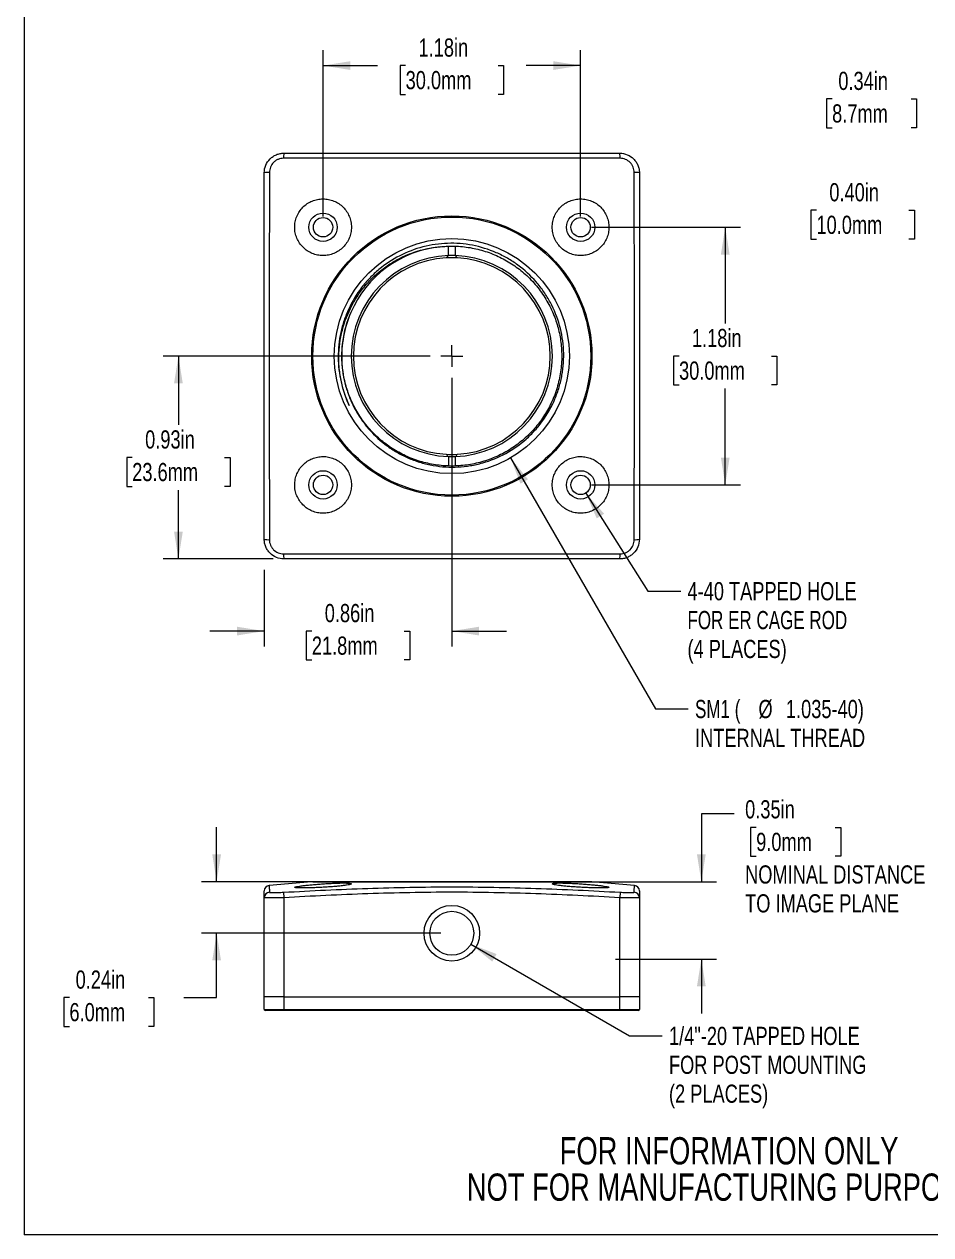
# Model space of a CAD drawing. Header units: inches. Extents: x 0.1 to 10.9, y 0 to 8.5.
# Drawn here: x 0.06 to 4.22, y 0.04 to 5.58 of the extents above; entities that cross this region are included whole.
import ezdxf

# ---------------------------------------------------------------- set-up
doc = ezdxf.new("R2010")
doc.units = ezdxf.units.IN
doc.header["$MEASUREMENT"] = 0
doc.styles.add('SLDTEXTSTYLE0', font='TXT', dxfattribs={"width": 0.75})
doc.styles.add('SLDTEXTSTYLE2', font='TXT', dxfattribs={"width": 0.7})
doc.dimstyles.new('SLDDIMSTYLE0', dxfattribs={"dimtxt": 0.083333, "dimasz": 0.125, "dimexe": 0, "dimexo": 0.0625, "dimgap": 0.020833, "dimtad": 0, "dimtih": 1, "dimtoh": 1, "dimrnd": 1e-09, "dimzin": 12, "dimdsep": 46, "dimtxsty": 'SLDTEXTSTYLE0', "dimsah": 1, "dimcen": 0.09, "dimadec": 0, "dimazin": 3, "dimtfac": 1, "dimtofl": 0, "dimtmove": 0, "dimatfit": 3, "dimfxl": 1, "dimfrac": 2, "dimtolj": 1, "dimtzin": 12, "dimarcsym": 0})
doc.dimstyles.new('SLDDIMSTYLE1', dxfattribs={"dimtxt": 0.083333, "dimasz": 0.125, "dimexe": 0, "dimexo": 0.0625, "dimgap": 0.020833, "dimtad": 0, "dimtih": 1, "dimtoh": 1, "dimrnd": 1e-09, "dimdsep": 46, "dimtxsty": 'SLDTEXTSTYLE0', "dimsah": 1, "dimcen": 0.09, "dimadec": 0, "dimazin": 2, "dimtfac": 1, "dimtmove": 0, "dimatfit": 0, "dimfxl": 1, "dimfrac": 2, "dimtolj": 1, "dimtzin": 12, "dimarcsym": 0})
doc.dimstyles.new('SLDDIMSTYLE2', dxfattribs={"dimtxt": 0.083333, "dimasz": 0.125, "dimexe": 0, "dimexo": 0.0625, "dimgap": 0.020833, "dimtad": 0, "dimtih": 1, "dimtoh": 1, "dimrnd": 1e-09, "dimdsep": 46, "dimtxsty": 'SLDTEXTSTYLE0', "dimsah": 1, "dimcen": 0.09, "dimadec": 0, "dimazin": 2, "dimtfac": 1, "dimtofl": 0, "dimtmove": 0, "dimatfit": 3, "dimfxl": 1, "dimfrac": 2, "dimtolj": 1, "dimtzin": 12, "dimarcsym": 0})
doc.dimstyles.new('SLDDIMSTYLE3', dxfattribs={"dimtxt": 0.083333, "dimasz": 0.125, "dimexe": 0, "dimexo": 0.0625, "dimgap": 0.020833, "dimtad": 0, "dimtih": 1, "dimtoh": 1, "dimrnd": 1e-09, "dimzin": 12, "dimdsep": 46, "dimtxsty": 'SLDTEXTSTYLE0', "dimsah": 1, "dimcen": 0, "dimadec": 0, "dimazin": 3, "dimtfac": 1, "dimtofl": 0, "dimtmove": 0, "dimatfit": 3, "dimfxl": 1, "dimfrac": 2, "dimtolj": 1, "dimtzin": 12, "dimarcsym": 0})
doc.dimstyles.new('SLDDIMSTYLE4', dxfattribs={"dimtxt": 0.083333, "dimasz": 0.125, "dimexe": 0, "dimexo": 0.0625, "dimgap": 0.020833, "dimtad": 0, "dimtih": 1, "dimtoh": 1, "dimrnd": 1e-09, "dimzin": 0, "dimdsep": 46, "dimtxsty": 'SLDTEXTSTYLE0', "dimsah": 1, "dimcen": 0.09, "dimadec": 0, "dimazin": 0, "dimtfac": 1, "dimtmove": 0, "dimatfit": 0, "dimfxl": 1, "dimfrac": 2, "dimtolj": 1, "dimtzin": 12, "dimarcsym": 0})

# ---------------------------------------------------------------- blocks, each defined once
blk = doc.blocks.new('SW_NOTE_2')
at = {"color": 0, "linetype": 'Continuous', "lineweight": 0, "char_height": 0.125, "attachment_point": 2, "style": 'SLDTEXTSTYLE0'}
for s, insert in [('FOR INFORMATION ONLY', (0.9863, 0.1611)), ('NOT FOR MANUFACTURING PURPOSES', (0.9991, -0.0055))]:
    blk.add_mtext(s, dxfattribs=dict(at, insert=insert))
blk = doc.blocks.new('_D')
at = {"color": 7, "linetype": 'Continuous', "lineweight": 18}
for p, q in [((1.4325, 4.704), (1.4325, 5.4651)), ((2.6135, 4.704), (2.6135, 5.4651)), ((1.4325, 5.3951), (1.6821, 5.3951)), ((1.8111, 5.3951), (1.7858, 5.3951)), ((1.7858, 5.3951), (1.7858, 5.2626)), ((2.2349, 5.3951), (2.2602, 5.3951)), ((2.2602, 5.3951), (2.2602, 5.2626)), ((2.6135, 5.3951), (2.3639, 5.3951)), ((1.7858, 5.2626), (1.8111, 5.2626)), ((2.2602, 5.2626), (2.2349, 5.2626))]:
    blk.add_line(p, q, dxfattribs=at)
for points in [[(1.4325, 5.3951), (1.5575, 5.3751), (1.5575, 5.4151)], [(2.6135, 5.3951), (2.4885, 5.4151), (2.4885, 5.3751)]]:
    blk.add_solid(points, dxfattribs=at)
at = {"color": 7, "linetype": 'Continuous', "lineweight": 18, "char_height": 0.08333, "attachment_point": 1, "style": 'SLDTEXTSTYLE0'}
for s, insert in [('1.18in', (1.8703, 5.5194)), ('30.0mm', (1.8111, 5.3701))]:
    blk.add_mtext(s, dxfattribs=dict(at, insert=insert))
blk = doc.blocks.new('_D_1')
at = {"color": 7, "linetype": 'Continuous', "lineweight": 18}
for p, q in [((2.6635, 4.654), (3.3467, 4.654)), ((3.2767, 4.654), (3.2767, 4.2128)), ((3.0648, 4.0635), (3.0395, 4.0635)), ((3.0395, 4.0635), (3.0395, 3.9311)), ((3.4886, 4.0635), (3.5139, 4.0635)), ((3.5139, 4.0635), (3.5139, 3.9311)), ((3.0395, 3.9311), (3.0648, 3.9311)), ((3.2767, 3.473), (3.2767, 3.9142)), ((3.5139, 3.9311), (3.4886, 3.9311)), ((2.6635, 3.473), (3.3467, 3.473))]:
    blk.add_line(p, q, dxfattribs=at)
for points in [[(3.2767, 4.654), (3.2567, 4.529), (3.2967, 4.529)], [(3.2767, 3.473), (3.2967, 3.598), (3.2567, 3.598)]]:
    blk.add_solid(points, dxfattribs=at)
at = {"color": 7, "linetype": 'Continuous', "lineweight": 18, "char_height": 0.08333, "attachment_point": 1, "style": 'SLDTEXTSTYLE0'}
for s, insert in [('1.18in', (3.124, 4.1879)), ('30.0mm', (3.0648, 4.0386))]:
    blk.add_mtext(s, dxfattribs=dict(at, insert=insert))
blk = doc.blocks.new('_D_2')
at = {"color": 7, "linetype": 'Continuous', "lineweight": 18}
for p, q in [((2.023, 3.9635), (2.023, 2.7328)), ((1.163, 3.0835), (1.163, 2.7328)), ((1.163, 2.8028), (0.913, 2.8028)), ((1.3811, 2.8028), (1.3558, 2.8028)), ((1.3558, 2.8028), (1.3558, 2.6704)), ((1.8049, 2.8028), (1.8302, 2.8028)), ((1.8302, 2.8028), (1.8302, 2.6704)), ((2.023, 2.8028), (2.273, 2.8028)), ((1.3558, 2.6704), (1.3811, 2.6704)), ((1.8302, 2.6704), (1.8049, 2.6704))]:
    blk.add_line(p, q, dxfattribs=at)
for points in [[(1.163, 2.8028), (1.038, 2.8228), (1.038, 2.7828)], [(2.023, 2.8028), (2.148, 2.7828), (2.148, 2.8228)]]:
    blk.add_solid(points, dxfattribs=at)
at = {"color": 7, "linetype": 'Continuous', "lineweight": 18, "char_height": 0.08333, "attachment_point": 1, "style": 'SLDTEXTSTYLE0'}
for s, insert in [('0.86in', (1.4403, 2.9271)), ('21.8mm', (1.3811, 2.7778))]:
    blk.add_mtext(s, dxfattribs=dict(at, insert=insert))
blk = doc.blocks.new('_D_3')
at = {"color": 7, "linetype": 'Continuous', "lineweight": 18}
for p, q in [((1.923, 4.0635), (0.6993, 4.0635)), ((0.7693, 4.0635), (0.7693, 3.7478)), ((0.5574, 3.5985), (0.5321, 3.5985)), ((0.5321, 3.5985), (0.5321, 3.4661)), ((0.9812, 3.5985), (1.0065, 3.5985)), ((1.0065, 3.5985), (1.0065, 3.4661)), ((0.5321, 3.4661), (0.5574, 3.4661)), ((0.7693, 3.1335), (0.7693, 3.4492)), ((1.0065, 3.4661), (0.9812, 3.4661)), ((1.203, 3.1335), (0.6993, 3.1335))]:
    blk.add_line(p, q, dxfattribs=at)
for points in [[(0.7693, 4.0635), (0.7493, 3.9385), (0.7893, 3.9385)], [(0.7693, 3.1335), (0.7893, 3.2585), (0.7493, 3.2585)]]:
    blk.add_solid(points, dxfattribs=at)
at = {"color": 7, "linetype": 'Continuous', "lineweight": 18, "char_height": 0.08333, "attachment_point": 1, "style": 'SLDTEXTSTYLE0'}
for s, insert in [('0.93in', (0.6166, 3.7229)), ('23.6mm', (0.5574, 3.5736))]:
    blk.add_mtext(s, dxfattribs=dict(at, insert=insert))
blk = doc.blocks.new('_D_4')
at = {"color": 7, "linetype": 'Continuous', "lineweight": 18}
for p, q in [((2.6373, 3.4355), (2.9223, 2.9862)), ((2.9223, 2.9862), (3.0723, 2.9862))]:
    blk.add_line(p, q, dxfattribs=at)
blk.add_solid([(2.6373, 3.4355), (2.6874, 3.3192), (2.7212, 3.3406)], dxfattribs=at)
at = {"color": 7, "linetype": 'Continuous', "lineweight": 18, "attachment_point": 1}
for s, insert, char_height, style in [('4-40 TAPPED HOLE', (3.1035, 3.0274), 0.083333, 'SLDTEXTSTYLE0'), ('FOR ER CAGE ROD', (3.1035, 2.895), 0.083333, 'SLDTEXTSTYLE2'), ('(4 PLACES)', (3.1035, 2.7626), 0.08333, 'SLDTEXTSTYLE0')]:
    blk.add_mtext(s, dxfattribs=dict(at, insert=insert, char_height=char_height, style=style))
blk = doc.blocks.new('_D_5')
at = {"color": 7, "linetype": 'Continuous', "lineweight": 18}
for p, q in [((2.2925, 3.5967), (2.9568, 2.4461)), ((2.9568, 2.4461), (3.1068, 2.4461))]:
    blk.add_line(p, q, dxfattribs=at)
blk.add_solid([(2.2925, 3.5967), (2.3377, 3.4785), (2.3723, 3.4985)], dxfattribs=at)
at = {"color": 7, "linetype": 'Continuous', "lineweight": 18, "attachment_point": 1}
for s, insert, char_height, style in [('SM1 (', (3.1381, 2.4873), 0.08333, 'SLDTEXTSTYLE2'), ('%%c', (3.429, 2.4873), 0.08333, 'SLDTEXTSTYLE0'), ('1.035-40)', (3.5548, 2.4873), 0.08333, 'SLDTEXTSTYLE0'), ('INTERNAL THREAD', (3.1381, 2.3548), 0.083333, 'SLDTEXTSTYLE0')]:
    blk.add_mtext(s, dxfattribs=dict(at, insert=insert, char_height=char_height, style=style))
blk = doc.blocks.new('SW_CENTERMARKSYMBOL_0')
at = {"color": 0, "linetype": 'Continuous', "lineweight": 0}
for q in [(-0.05, 0), (0, 0.05), (0, -0.05), (0.05, 0)]:
    blk.add_line((0, 0), q, dxfattribs=at)
blk = doc.blocks.new('_D_7')
at = {"color": 7, "linetype": 'Continuous', "lineweight": 18}
for p, q in [((3.6949, 4.7319), (3.6695, 4.7319)), ((3.6695, 4.7319), (3.6695, 4.5995)), ((4.1186, 4.7319), (4.144, 4.7319)), ((4.144, 4.7319), (4.144, 4.5995)), ((4.2815, 4.7319), (4.4315, 4.7319)), ((4.4315, 4.7319), (4.4315, 4.459)), ((3.6695, 4.5995), (3.6949, 4.5995)), ((4.144, 4.5995), (4.1186, 4.5995)), ((4.7663, 4.459), (4.3615, 4.459)), ((4.5384, 4.0635), (4.3615, 4.0635)), ((4.4315, 4.0635), (4.4315, 3.8135))]:
    blk.add_line(p, q, dxfattribs=at)
for points in [[(4.4315, 4.459), (4.4515, 4.584), (4.4115, 4.584)], [(4.4315, 4.0635), (4.4115, 3.9385), (4.4515, 3.9385)]]:
    blk.add_solid(points, dxfattribs=at)
at = {"color": 7, "linetype": 'Continuous', "lineweight": 18, "char_height": 0.08333, "attachment_point": 1, "style": 'SLDTEXTSTYLE0'}
for s, insert in [('0.40in', (3.754, 4.8562)), ('10.0mm', (3.6949, 4.7069))]:
    blk.add_mtext(s, dxfattribs=dict(at, insert=insert))
blk = doc.blocks.new('_D_8')
at = {"color": 7, "linetype": 'Continuous', "lineweight": 18}
for p, q in [((4.5942, 4.7563), (4.5942, 5.3124)), ((4.9355, 4.8634), (4.9355, 5.3124)), ((3.7668, 5.2424), (3.7415, 5.2424)), ((3.7415, 5.2424), (3.7415, 5.11)), ((4.129, 5.2424), (4.1544, 5.2424)), ((4.1544, 5.2424), (4.1544, 5.11)), ((4.5942, 5.2424), (4.258, 5.2424)), ((4.9355, 5.2424), (5.1855, 5.2424)), ((3.7415, 5.11), (3.7668, 5.11)), ((4.1544, 5.11), (4.129, 5.11))]:
    blk.add_line(p, q, dxfattribs=at)
for points in [[(4.5942, 5.2424), (4.4692, 5.2624), (4.4692, 5.2224)], [(4.9355, 5.2424), (5.0605, 5.2224), (5.0605, 5.2624)]]:
    blk.add_solid(points, dxfattribs=at)
at = {"color": 7, "linetype": 'Continuous', "lineweight": 18, "char_height": 0.08333, "attachment_point": 1, "style": 'SLDTEXTSTYLE0'}
for s, insert in [('0.34in', (3.7952, 5.3667)), ('8.7mm', (3.7668, 5.2174))]:
    blk.add_mtext(s, dxfattribs=dict(at, insert=insert))
blk = doc.blocks.new('_D_16')
at = {"color": 7, "linetype": 'Continuous', "lineweight": 18}
for p, q in [((0.9446, 1.6539), (0.9446, 1.9039)), ((1.434, 1.6539), (0.8746, 1.6539)), ((1.973, 1.4179), (0.8746, 1.4179)), ((0.9446, 1.1228), (0.9446, 1.4179)), ((0.2695, 1.1228), (0.2442, 1.1228)), ((0.2442, 1.1228), (0.2442, 0.9904)), ((0.6317, 1.1228), (0.6571, 1.1228)), ((0.6571, 1.1228), (0.6571, 0.9904)), ((0.7946, 1.1228), (0.9446, 1.1228)), ((0.2442, 0.9904), (0.2695, 0.9904)), ((0.6571, 0.9904), (0.6317, 0.9904))]:
    blk.add_line(p, q, dxfattribs=at)
for points in [[(0.9446, 1.6539), (0.9646, 1.7789), (0.9246, 1.7789)], [(0.9446, 1.4179), (0.9246, 1.2929), (0.9646, 1.2929)]]:
    blk.add_solid(points, dxfattribs=at)
at = {"color": 7, "linetype": 'Continuous', "lineweight": 18, "char_height": 0.08333, "attachment_point": 1, "style": 'SLDTEXTSTYLE0'}
for s, insert in [('0.24in', (0.2979, 1.2471)), ('6.0mm', (0.2695, 1.0978))]:
    blk.add_mtext(s, dxfattribs=dict(at, insert=insert))
blk = doc.blocks.new('_D_17')
at = {"color": 7, "linetype": 'Continuous', "lineweight": 18}
for p, q in [((2.11, 1.3676), (2.8375, 0.9476)), ((2.8375, 0.9476), (2.9875, 0.9476))]:
    blk.add_line(p, q, dxfattribs=at)
blk.add_solid([(2.11, 1.3676), (2.2083, 1.2878), (2.2283, 1.3224)], dxfattribs=at)
at = {"color": 7, "linetype": 'Continuous', "lineweight": 18, "attachment_point": 1, "style": 'SLDTEXTSTYLE0'}
for s, insert, char_height in [('1/4"-20 TAPPED HOLE', (3.0187, 0.9888), 0.083333), ('FOR POST MOUNTING', (3.0187, 0.8564), 0.083333), ('(2 PLACES)', (3.0187, 0.724), 0.08333)]:
    blk.add_mtext(s, dxfattribs=dict(at, insert=insert, char_height=char_height))
blk = doc.blocks.new('_D_18')
at = {"color": 7, "linetype": 'Continuous', "lineweight": 18}
for p, q in [((3.3171, 1.9651), (3.1671, 1.9651)), ((3.1671, 1.9651), (3.1671, 1.6539)), ((3.4185, 1.9032), (3.3931, 1.9032)), ((3.3931, 1.9032), (3.3931, 1.7708)), ((3.7807, 1.9032), (3.806, 1.9032)), ((3.806, 1.9032), (3.806, 1.7708)), ((3.3931, 1.7708), (3.4185, 1.7708)), ((3.806, 1.7708), (3.7807, 1.7708)), ((2.612, 1.6539), (3.2371, 1.6539)), ((2.774, 1.2995), (3.2371, 1.2995)), ((3.1671, 1.2995), (3.1671, 1.0495))]:
    blk.add_line(p, q, dxfattribs=at)
for points in [[(3.1671, 1.6539), (3.1871, 1.7789), (3.1471, 1.7789)], [(3.1671, 1.2995), (3.1471, 1.1745), (3.1871, 1.1745)]]:
    blk.add_solid(points, dxfattribs=at)
at = {"color": 7, "linetype": 'Continuous', "lineweight": 18, "attachment_point": 1, "style": 'SLDTEXTSTYLE0'}
for s, insert, char_height in [('0.35in', (3.3678, 2.0276), 0.08333), ('9.0mm', (3.4185, 1.8783), 0.08333), ('NOMINAL DISTANCE', (3.3678, 1.7289), 0.083333), ('TO IMAGE PLANE', (3.3678, 1.5965), 0.083333)]:
    blk.add_mtext(s, dxfattribs=dict(at, insert=insert, char_height=char_height))

msp = doc.modelspace()

# ---------------------------------------------------------------- linework, layer by layer
at = {"color": 7, "linetype": 'Continuous', "lineweight": 18}
for p, q in [((0.0622, 8.4506), (0.0622, 0.0356)), ((2.0074, 4.5243), (2.0074, 4.5671)), ((2.0386, 4.567), (2.0386, 4.5243)), ((2.0074, 4.5243), (2.0074, 4.5243)), ((2.0386, 4.5243), (2.0386, 4.5243)), ((2.0074, 3.6028), (2.0074, 3.6028)), ((2.0074, 3.6028), (2.0074, 3.5601)), ((2.0386, 3.6028), (2.0386, 3.6028)), ((2.0386, 3.6028), (2.0386, 3.5601)), ((1.3802, 1.6536), (1.1858, 1.6366)), ((1.3857, 1.6539), (2.6602, 1.6539)), ((2.8602, 1.6366), (2.6657, 1.6536)), ((1.163, 1.1269), (1.163, 1.5811)), ((1.2516, 1.6057), (1.253, 1.5808)), ((1.253, 1.5808), (1.253, 1.1269)), ((2.7944, 1.6057), (2.793, 1.5808)), ((2.793, 1.1269), (2.793, 1.5808)), ((2.883, 1.5811), (2.883, 1.1269)), ((2.883, 1.5039), (2.883, 1.5039)), ((2.883, 1.4831), (2.883, 1.4831)), ((2.883, 1.4629), (2.883, 1.4629)), ((1.253, 1.1269), (1.163, 1.1269)), ((1.163, 1.0689), (1.163, 1.1269)), ((1.253, 1.1269), (2.793, 1.1269)), ((1.253, 1.1269), (1.253, 1.0689)), ((2.883, 1.1269), (2.793, 1.1269)), ((2.793, 1.0689), (2.793, 1.1269)), ((2.883, 1.1269), (2.883, 1.0689)), ((1.163, 1.0689), (1.253, 1.0689)), ((1.163, 1.0689), (1.168, 1.0639)), ((1.253, 1.0639), (1.168, 1.0639)), ((1.253, 1.0689), (2.793, 1.0689)), ((1.253, 1.0689), (1.253, 1.0639)), ((2.793, 1.0639), (1.253, 1.0639)), ((1.7421, 1.0639), (1.7421, 1.0638)), ((1.9091, 1.0639), (1.9091, 1.0638)), ((1.9954, 1.0638), (1.9954, 1.0639)), ((2.0617, 1.0639), (2.0617, 1.0638)), ((2.0722, 1.0638), (2.0722, 1.0639)), ((2.3709, 1.0638), (2.3709, 1.0639)), ((2.793, 1.0689), (2.793, 1.0639)), ((2.793, 1.0689), (2.883, 1.0689)), ((2.878, 1.0639), (2.793, 1.0639)), ((2.878, 1.0639), (2.883, 1.0689)), ((10.9445, 0.0356), (0.0622, 0.0356))]:
    msp.add_line(p, q, dxfattribs=at)
at = {"color": 8, "linetype": 'Continuous', "lineweight": 18}
msp.add_line((2.6657, 1.6536), (1.3802, 1.6536), dxfattribs=at)
at = {"color": 7, "linetype": 'Continuous', "lineweight": 18}
for centre, radius in [((1.4325, 4.654), 0.065), ((2.6135, 4.654), 0.065), ((2.023, 4.0635), 0.6427), ((2.023, 4.0635), 0.6372), ((1.4325, 4.654), 0.0445), ((2.6135, 4.654), 0.0445), ((2.023, 4.0635), 0.539), ((1.4325, 3.473), 0.065), ((1.4325, 3.473), 0.0445), ((2.6135, 3.473), 0.065), ((2.6135, 3.473), 0.0445), ((2.023, 1.4179), 0.1275), ((2.023, 1.4179), 0.1005)]:
    msp.add_circle(centre, radius, dxfattribs=at)
for centre, radius, start, end in [((1.3533, 4.9758), 0.1019, 169.9476, 183.1288), ((2.6927, 4.9758), 0.1019, 356.8712, 10.0524), ((1.1808, 4.8113), 0.094, 86.5818, 100.954), ((2.8651, 4.8113), 0.094, 79.046, 93.4182), ((2.023, 4.0635), 0.504, 96.0341, 156.7118), ((2.023, 4.0635), 0.461, 91.9423, 268.0577), ((2.023, 4.0635), 0.451, 93.2709, 266.7291), ((2.023, 4.0635), 0.451, 86.7291, 93.2709), ((2.023, 4.0635), 0.461, 88.0577, 91.9423), ((2.023, 4.0635), 0.461, 271.9423, 88.0577), ((2.023, 4.0635), 0.451, 273.2709, 86.7291), ((2.023, 4.0635), 0.451, 266.7291, 273.2709), ((2.023, 4.0635), 0.461, 268.0577, 271.9423), ((1.1808, 3.3158), 0.094, 259.046, 273.4182), ((2.8651, 3.3158), 0.094, 266.5818, 280.954), ((1.3533, 3.1513), 0.1019, 176.8712, 190.0524), ((2.6927, 3.1513), 0.1019, 349.9476, 3.1288), ((1.188, 1.6117), 0.025, 95.0938, 180), ((1.3857, 1.5909), 0.063, 90, 95), ((2.6602, 1.5909), 0.063, 85, 90), ((2.858, 1.6117), 0.025, 360, 84.9432), ((1.188, 1.5811), 0.025, 93.4634, 179.9494), ((2.858, 1.5811), 0.025, 0.0506, 86.5366)]:
    msp.add_arc(centre, radius, start, end, dxfattribs=at)
for points, knots in [([(1.163, 4.9035), (1.163, 4.9154), (1.1654, 4.9272), (1.1744, 4.9489), (1.1811, 4.9589), (1.1935, 4.9713), (1.1981, 4.9751), (1.2079, 4.9817), (1.2131, 4.9844), (1.224, 4.9889), (1.2297, 4.9907), (1.2412, 4.993), (1.247, 4.9935), (1.253, 4.9935)], [0, 0, 0, 0, 0.25, 0.25, 0.5, 0.5, 0.625, 0.625, 0.75, 0.75, 0.875, 0.875, 1, 1, 1, 1]), ([(1.2516, 4.9702), (1.2473, 4.9702), (1.2431, 4.9698), (1.2347, 4.9681), (1.2306, 4.9669), (1.2227, 4.9636), (1.219, 4.9616), (1.2119, 4.9569), (1.2086, 4.9541), (1.1996, 4.9451), (1.1947, 4.9379), (1.1882, 4.9222), (1.1865, 4.9137), (1.1864, 4.9051)], [0, 0, 0, 0, 0.125, 0.125, 0.25, 0.25, 0.375, 0.375, 0.5, 0.5, 0.75, 0.75, 1, 1, 1, 1]), ([(2.7944, 4.9702), (2.6659, 4.9703), (2.5374, 4.9704), (2.2802, 4.9706), (2.023, 4.9708), (1.7658, 4.9706), (1.5086, 4.9704), (1.38, 4.9703), (1.2516, 4.9702)], [0, 0, 0, 0, 0.25, 0.25, 0.5, 0.75, 0.75, 1, 1, 1, 1]), ([(1.253, 4.9935), (1.3812, 4.9935), (1.5095, 4.9935), (1.7661, 4.9935), (1.8944, 4.9935), (2.1511, 4.9935), (2.2795, 4.9935), (2.5363, 4.9935), (2.6647, 4.9935), (2.793, 4.9935)], [0, 0, 0, 0, 0.25, 0.25, 0.5, 0.5, 0.75, 0.75, 1, 1, 1, 1]), ([(2.793, 4.9935), (2.8049, 4.9935), (2.8167, 4.9912), (2.8383, 4.9822), (2.8483, 4.9755), (2.8608, 4.963), (2.8646, 4.9584), (2.8711, 4.9486), (2.8739, 4.9434), (2.8784, 4.9325), (2.8801, 4.9268), (2.8824, 4.9153), (2.883, 4.9095), (2.883, 4.9035)], [0, 0, 0, 0, 0.25, 0.25, 0.5, 0.5, 0.625, 0.625, 0.75, 0.75, 0.875, 0.875, 1, 1, 1, 1]), ([(2.8595, 4.9051), (2.8595, 4.9094), (2.8591, 4.9136), (2.8574, 4.9219), (2.8562, 4.926), (2.8529, 4.9339), (2.8509, 4.9377), (2.8462, 4.9447), (2.8434, 4.9481), (2.8344, 4.9571), (2.8272, 4.9619), (2.8115, 4.9685), (2.803, 4.9702), (2.7944, 4.9702)], [0, 0, 0, 0, 0.125, 0.125, 0.25, 0.25, 0.375, 0.375, 0.5, 0.5, 0.75, 0.75, 1, 1, 1, 1]), ([(1.163, 3.2235), (1.163, 3.3634), (1.163, 3.5033), (1.163, 3.7832), (1.163, 3.9231), (1.163, 4.2032), (1.163, 4.3434), (1.163, 4.6236), (1.163, 4.7636), (1.163, 4.9035)], [0, 0, 0, 0, 0.25, 0.25, 0.5, 0.5, 0.75, 0.75, 1, 1, 1, 1]), ([(1.1864, 4.9051), (1.1863, 4.765), (1.1862, 4.6248), (1.1859, 4.3442), (1.1858, 4.2039), (1.1858, 3.9232), (1.1859, 3.7828), (1.1862, 3.5023), (1.1863, 3.3621), (1.1864, 3.222)], [0, 0, 0, 0, 0.25, 0.25, 0.5, 0.5, 0.75, 0.75, 1, 1, 1, 1]), ([(2.8595, 3.222), (2.8596, 3.3621), (2.8598, 3.5023), (2.8601, 3.7828), (2.8602, 3.9232), (2.8602, 4.2039), (2.8601, 4.3443), (2.8598, 4.6248), (2.8596, 4.765), (2.8595, 4.9051)], [0, 0, 0, 0, 0.25, 0.25, 0.5, 0.5, 0.75, 0.75, 1, 1, 1, 1]), ([(2.883, 4.9035), (2.883, 4.7637), (2.883, 4.6238), (2.883, 4.3439), (2.883, 4.2039), (2.883, 3.9238), (2.883, 3.7837), (2.883, 3.5035), (2.883, 3.3635), (2.883, 3.2235)], [0, 0, 0, 0, 0.25, 0.25, 0.5, 0.5, 0.75, 0.75, 1, 1, 1, 1]), ([(1.3407, 4.562), (1.3468, 4.5559), (1.3533, 4.5506), (1.3674, 4.5412), (1.375, 4.5372), (1.3907, 4.5307), (1.3988, 4.5282), (1.4155, 4.5249), (1.4241, 4.5241), (1.441, 4.5241), (1.4494, 4.5249), (1.4662, 4.5283), (1.4744, 4.5308), (1.4901, 4.5373), (1.4976, 4.5413), (1.5119, 4.5508), (1.5184, 4.5562), (1.5304, 4.5683), (1.5359, 4.575), (1.5454, 4.5891), (1.5494, 4.5966), (1.5559, 4.6124), (1.5583, 4.6207), (1.5616, 4.6373), (1.5624, 4.6457), (1.5624, 4.6629), (1.5616, 4.6714), (1.5582, 4.6879), (1.5557, 4.6962), (1.5492, 4.7119), (1.5452, 4.7193), (1.5358, 4.7334), (1.5303, 4.7401), (1.5183, 4.7521), (1.5118, 4.7574), (1.4976, 4.7669), (1.49, 4.771), (1.4744, 4.7774), (1.4662, 4.7799), (1.4494, 4.7833), (1.441, 4.7841), (1.424, 4.7841), (1.4154, 4.7832), (1.3987, 4.7799), (1.3906, 4.7775), (1.3749, 4.771), (1.3672, 4.7669), (1.3531, 4.7574), (1.3465, 4.752), (1.3344, 4.7399), (1.329, 4.7333), (1.3196, 4.7192), (1.3155, 4.7116), (1.309, 4.6958), (1.3065, 4.6876), (1.3033, 4.671), (1.3024, 4.6623), (1.3024, 4.6454), (1.3033, 4.6369), (1.3066, 4.6202), (1.3091, 4.612), (1.3189, 4.5885), (1.3285, 4.5741), (1.3407, 4.562)], [0, 0, 0, 0, 0.03125, 0.03125, 0.0625, 0.0625, 0.09375, 0.09375, 0.125, 0.125, 0.15625, 0.15625, 0.1875, 0.1875, 0.21875, 0.21875, 0.25, 0.25, 0.28125, 0.28125, 0.3125, 0.3125, 0.34375, 0.34375, 0.375, 0.375, 0.40625, 0.40625, 0.4375, 0.4375, 0.46875, 0.46875, 0.5, 0.5, 0.53125, 0.53125, 0.5625, 0.5625, 0.59375, 0.59375, 0.625, 0.625, 0.65625, 0.65625, 0.6875, 0.6875, 0.71875, 0.71875, 0.75, 0.75, 0.78125, 0.78125, 0.8125, 0.8125, 0.84375, 0.84375, 0.875, 0.875, 0.90625, 0.90625, 0.9375, 0.9375, 1, 1, 1, 1]), ([(2.5216, 4.5622), (2.5277, 4.5561), (2.5343, 4.5507), (2.5484, 4.5413), (2.556, 4.5372), (2.5718, 4.5307), (2.5799, 4.5282), (2.5966, 4.5249), (2.6052, 4.5241), (2.6221, 4.5241), (2.6306, 4.5249), (2.6473, 4.5283), (2.6555, 4.5308), (2.6711, 4.5372), (2.6787, 4.5413), (2.6929, 4.5507), (2.6994, 4.5561), (2.7114, 4.5681), (2.7169, 4.5747), (2.7263, 4.5888), (2.7303, 4.5963), (2.7368, 4.612), (2.7393, 4.6203), (2.7427, 4.6369), (2.7435, 4.6453), (2.7435, 4.6625), (2.7427, 4.6709), (2.7394, 4.6876), (2.7369, 4.6958), (2.7304, 4.7116), (2.7264, 4.7191), (2.717, 4.7333), (2.7115, 4.74), (2.6995, 4.752), (2.6929, 4.7574), (2.6787, 4.7669), (2.6711, 4.7709), (2.6554, 4.7774), (2.6472, 4.7799), (2.6304, 4.7833), (2.622, 4.7841), (2.605, 4.7841), (2.5964, 4.7832), (2.5798, 4.7799), (2.5717, 4.7775), (2.5559, 4.7709), (2.5483, 4.7669), (2.5343, 4.7575), (2.5277, 4.7521), (2.5156, 4.74), (2.5102, 4.7334), (2.5008, 4.7194), (2.4967, 4.7118), (2.4902, 4.6961), (2.4877, 4.688), (2.4844, 4.6714), (2.4835, 4.6628), (2.4835, 4.6458), (2.4843, 4.6374), (2.4876, 4.6206), (2.4901, 4.6124), (2.4998, 4.5889), (2.5094, 4.5743), (2.5216, 4.5622)], [0, 0, 0, 0, 0.03125, 0.03125, 0.0625, 0.0625, 0.09375, 0.09375, 0.125, 0.125, 0.15625, 0.15625, 0.1875, 0.1875, 0.21875, 0.21875, 0.25, 0.25, 0.28125, 0.28125, 0.3125, 0.3125, 0.34375, 0.34375, 0.375, 0.375, 0.40625, 0.40625, 0.4375, 0.4375, 0.46875, 0.46875, 0.5, 0.5, 0.53125, 0.53125, 0.5625, 0.5625, 0.59375, 0.59375, 0.625, 0.625, 0.65625, 0.65625, 0.6875, 0.6875, 0.71875, 0.71875, 0.75, 0.75, 0.78125, 0.78125, 0.8125, 0.8125, 0.84375, 0.84375, 0.875, 0.875, 0.90625, 0.90625, 0.9375, 0.9375, 1, 1, 1, 1]), ([(1.56, 4.2628), (1.5447, 4.2276), (1.5334, 4.1907), (1.5229, 4.1342), (1.5205, 4.1151), (1.5178, 4.0771), (1.5176, 4.0581), (1.5192, 4.0203), (1.5211, 4.0014), (1.527, 3.9637), (1.5311, 3.9449), (1.5413, 3.9081), (1.5474, 3.89), (1.5616, 3.8546), (1.5698, 3.8372), (1.5881, 3.8035), (1.5981, 3.7872), (1.6201, 3.7557), (1.6319, 3.7407), (1.6696, 3.6979), (1.6976, 3.6725), (1.7444, 3.6389), (1.7605, 3.6286), (1.7936, 3.61), (1.8106, 3.6017), (1.8456, 3.587), (1.8635, 3.5806), (1.9003, 3.5698), (1.919, 3.5654), (1.9567, 3.5589), (1.9759, 3.5566), (2.014, 3.5543), (2.0519, 3.5542), (2.0896, 3.5582), (2.1272, 3.5644), (2.146, 3.5686), (2.2013, 3.5843), (2.2371, 3.599), (2.3036, 3.6354), (2.3347, 3.6572), (2.3778, 3.6954), (2.3914, 3.7089), (2.4171, 3.7374), (2.4291, 3.7524), (2.4624, 3.7989), (2.4809, 3.8319), (2.5031, 3.8846), (2.5096, 3.9028), (2.5204, 3.9394), (2.5291, 3.9763), (2.5337, 4.0139), (2.5361, 4.052), (2.5363, 4.0712), (2.5336, 4.1286), (2.5274, 4.1668), (2.5071, 4.2399), (2.493, 4.2751), (2.4658, 4.3259), (2.4558, 4.3422), (2.434, 4.3737), (2.4222, 4.389), (2.3846, 4.4321), (2.3568, 4.4578), (2.3107, 4.4916), (2.2946, 4.5022), (2.2615, 4.5212), (2.2445, 4.5298), (2.1921, 4.5526), (2.1552, 4.5641), (2.0987, 4.5748), (2.0796, 4.5774), (2.0416, 4.5804), (2.0037, 4.5812), (1.9659, 4.5779), (1.9282, 4.5725), (1.9093, 4.5687), (1.8537, 4.5544), (1.8176, 4.5405), (1.7501, 4.5059), (1.7184, 4.485), (1.6742, 4.4481), (1.6602, 4.435), (1.6337, 4.4074), (1.6211, 4.3928), (1.5863, 4.3473), (1.5665, 4.3148), (1.5423, 4.2626), (1.5352, 4.2448), (1.5231, 4.2087), (1.518, 4.1904), (1.5099, 4.1531), (1.5069, 4.1341), (1.5029, 4.0961), (1.502, 4.0771), (1.5022, 4.0392), (1.5033, 4.0203), (1.5077, 3.9826), (1.5109, 3.9636), (1.5237, 3.9076), (1.5362, 3.8716), (1.5527, 3.8369)], [0, 0, 0, 0, 0.03125, 0.03125, 0.046875, 0.046875, 0.0625, 0.0625, 0.078125, 0.078125, 0.09375, 0.09375, 0.109375, 0.109375, 0.125, 0.125, 0.140625, 0.140625, 0.15625, 0.15625, 0.1875, 0.1875, 0.203125, 0.203125, 0.21875, 0.21875, 0.234375, 0.234375, 0.25, 0.25, 0.265625, 0.265625, 0.28125, 0.296875, 0.296875, 0.3125, 0.3125, 0.34375, 0.34375, 0.375, 0.375, 0.390625, 0.390625, 0.40625, 0.40625, 0.4375, 0.4375, 0.453125, 0.453125, 0.46875, 0.484375, 0.484375, 0.5, 0.5, 0.53125, 0.53125, 0.5625, 0.5625, 0.578125, 0.578125, 0.59375, 0.59375, 0.625, 0.625, 0.640625, 0.640625, 0.65625, 0.65625, 0.6875, 0.6875, 0.703125, 0.703125, 0.71875, 0.734375, 0.734375, 0.75, 0.75, 0.78125, 0.78125, 0.8125, 0.8125, 0.828125, 0.828125, 0.84375, 0.84375, 0.875, 0.875, 0.890625, 0.890625, 0.90625, 0.90625, 0.921875, 0.921875, 0.9375, 0.9375, 0.953125, 0.953125, 0.96875, 0.96875, 1, 1, 1, 1]), ([(1.5527, 3.8369), (1.5441, 3.8556), (1.5366, 3.8748), (1.5239, 3.914), (1.5188, 3.9337), (1.5109, 3.9736), (1.5081, 3.9937), (1.5049, 4.0343), (1.5045, 4.0549), (1.5062, 4.096), (1.5083, 4.1165), (1.5149, 4.1571), (1.5195, 4.1772), (1.5364, 4.2359), (1.5521, 4.2734), (1.5827, 4.3271), (1.5939, 4.3443), (1.6184, 4.3773), (1.6317, 4.3931), (1.6737, 4.4377), (1.705, 4.4637), (1.7567, 4.4971), (1.7747, 4.5072), (1.8117, 4.5251), (1.8308, 4.5329), (1.889, 4.5528), (1.9289, 4.5612), (1.97, 4.5647)], [0, 0, 0, 0, 0.0625, 0.0625, 0.125, 0.125, 0.1875, 0.1875, 0.25, 0.25, 0.3125, 0.3125, 0.375, 0.375, 0.5, 0.5, 0.5625, 0.5625, 0.625, 0.625, 0.75, 0.75, 0.8125, 0.8125, 0.875, 0.875, 1, 1, 1, 1]), ([(1.97, 4.5647), (1.9792, 4.5656), (1.9976, 4.5672), (2.0284, 4.5678), (2.0621, 4.5665), (2.0983, 4.5623), (2.1337, 4.5557), (2.1683, 4.5466), (2.2023, 4.535), (2.2352, 4.5211), (2.2668, 4.5051), (2.2969, 4.4871), (2.3259, 4.4668), (2.3536, 4.4445), (2.3802, 4.4197), (2.4054, 4.3926), (2.4289, 4.3631), (2.45, 4.3321), (2.4686, 4.3), (2.4846, 4.2669), (2.4978, 4.2338), (2.5083, 4.201), (2.5164, 4.1682), (2.5223, 4.1348), (2.526, 4.1005), (2.5274, 4.065), (2.5262, 4.0284), (2.5222, 3.9911), (2.5154, 3.954), (2.5058, 3.9174), (2.4935, 3.8817), (2.479, 3.8478), (2.4624, 3.8159), (2.4442, 3.7861), (2.4242, 3.7579), (2.4027, 3.7315), (2.3792, 3.7064), (2.3535, 3.6824), (2.3253, 3.6597), (2.2951, 3.6388), (2.2632, 3.6199), (2.2296, 3.6033), (2.1954, 3.5895), (2.1608, 3.5783), (2.1262, 3.5698), (2.0912, 3.5637), (2.0559, 3.5602), (2.0201, 3.5591), (1.9839, 3.5606), (1.9476, 3.5648), (1.9123, 3.5714), (1.8777, 3.5805), (1.8437, 3.5921), (1.8108, 3.6059), (1.7792, 3.622), (1.749, 3.64), (1.72, 3.6602), (1.6924, 3.6826), (1.6658, 3.7073), (1.6406, 3.7345), (1.6171, 3.764), (1.596, 3.7949), (1.5774, 3.8271), (1.5613, 3.8602), (1.5482, 3.8933), (1.5377, 3.9261), (1.5296, 3.9588), (1.5237, 3.9923), (1.5199, 4.0265), (1.5186, 4.0621), (1.5197, 4.0986), (1.5237, 4.136), (1.5306, 4.1731), (1.5399, 4.2093), (1.5483, 4.2326), (1.5524, 4.244)], [0, 0, 0, 0, 0.01063, 0.021198, 0.03534, 0.049306, 0.063064, 0.07663, 0.090356, 0.104294, 0.117602, 0.131041, 0.14458, 0.158186, 0.171827, 0.186293, 0.200718, 0.215063, 0.229289, 0.243359, 0.25724, 0.270126, 0.282931, 0.295933, 0.309117, 0.322455, 0.336737, 0.351121, 0.365569, 0.380039, 0.394493, 0.408889, 0.422374, 0.435741, 0.44896, 0.462003, 0.474844, 0.488469, 0.50232, 0.516365, 0.530571, 0.544902, 0.559318, 0.572954, 0.586597, 0.600214, 0.61377, 0.627232, 0.641374, 0.65534, 0.669098, 0.682665, 0.69639, 0.710329, 0.723636, 0.737075, 0.750614, 0.76422, 0.777861, 0.792327, 0.806752, 0.821097, 0.835323, 0.849393, 0.863274, 0.87616, 0.888965, 0.901967, 0.915151, 0.928489, 0.942771, 0.957155, 0.971603, 0.986074, 1, 1, 1, 1]), ([(1.3405, 3.3811), (1.3466, 3.375), (1.3532, 3.3696), (1.3673, 3.3602), (1.3749, 3.3561), (1.3907, 3.3496), (1.3988, 3.3471), (1.4155, 3.3438), (1.4241, 3.343), (1.4411, 3.343), (1.4495, 3.3438), (1.4663, 3.3472), (1.4745, 3.3497), (1.4901, 3.3562), (1.4976, 3.3602), (1.5118, 3.3697), (1.5184, 3.3751), (1.5303, 3.387), (1.5358, 3.3937), (1.5452, 3.4078), (1.5492, 3.4153), (1.5557, 3.431), (1.5583, 3.4392), (1.5616, 3.4558), (1.5624, 3.4642), (1.5624, 3.4814), (1.5616, 3.4899), (1.5583, 3.5065), (1.5558, 3.5147), (1.5493, 3.5305), (1.5453, 3.538), (1.5359, 3.5522), (1.5304, 3.5589), (1.5184, 3.5709), (1.5118, 3.5763), (1.4976, 3.5858), (1.49, 3.5898), (1.4743, 3.5963), (1.4662, 3.5988), (1.4494, 3.6022), (1.4409, 3.603), (1.424, 3.603), (1.4154, 3.6021), (1.3987, 3.5988), (1.3906, 3.5964), (1.3749, 3.5899), (1.3673, 3.5858), (1.3532, 3.5764), (1.3467, 3.5711), (1.3346, 3.559), (1.3292, 3.5524), (1.3198, 3.5384), (1.3157, 3.5308), (1.3091, 3.5151), (1.3067, 3.507), (1.3033, 3.4903), (1.3024, 3.4817), (1.3024, 3.4647), (1.3032, 3.4563), (1.3065, 3.4395), (1.309, 3.4313), (1.3187, 3.4078), (1.3283, 3.3932), (1.3405, 3.3811)], [0, 0, 0, 0, 0.03125, 0.03125, 0.0625, 0.0625, 0.09375, 0.09375, 0.125, 0.125, 0.15625, 0.15625, 0.1875, 0.1875, 0.21875, 0.21875, 0.25, 0.25, 0.28125, 0.28125, 0.3125, 0.3125, 0.34375, 0.34375, 0.375, 0.375, 0.40625, 0.40625, 0.4375, 0.4375, 0.46875, 0.46875, 0.5, 0.5, 0.53125, 0.53125, 0.5625, 0.5625, 0.59375, 0.59375, 0.625, 0.625, 0.65625, 0.65625, 0.6875, 0.6875, 0.71875, 0.71875, 0.75, 0.75, 0.78125, 0.78125, 0.8125, 0.8125, 0.84375, 0.84375, 0.875, 0.875, 0.90625, 0.90625, 0.9375, 0.9375, 1, 1, 1, 1]), ([(2.5214, 3.3812), (2.5275, 3.3752), (2.534, 3.3698), (2.5481, 3.3604), (2.5556, 3.3563), (2.5714, 3.3497), (2.5795, 3.3472), (2.5961, 3.3439), (2.6047, 3.343), (2.6217, 3.343), (2.6301, 3.3438), (2.6469, 3.3471), (2.6551, 3.3495), (2.6708, 3.356), (2.6784, 3.36), (2.6927, 3.3695), (2.6992, 3.3749), (2.7113, 3.3869), (2.7168, 3.3935), (2.7263, 3.4077), (2.7303, 3.4152), (2.7368, 3.4309), (2.7393, 3.4392), (2.7427, 3.4558), (2.7435, 3.4643), (2.7435, 3.4814), (2.7427, 3.4899), (2.7394, 3.5065), (2.7369, 3.5148), (2.7304, 3.5305), (2.7264, 3.538), (2.717, 3.5521), (2.7116, 3.5588), (2.6996, 3.5708), (2.6931, 3.5761), (2.6789, 3.5857), (2.6714, 3.5897), (2.6558, 3.5962), (2.6476, 3.5987), (2.6309, 3.6021), (2.6224, 3.603), (2.6055, 3.603), (2.5969, 3.6022), (2.5802, 3.5989), (2.5721, 3.5965), (2.5563, 3.59), (2.5487, 3.586), (2.5345, 3.5766), (2.5279, 3.5712), (2.5158, 3.5591), (2.5103, 3.5525), (2.5009, 3.5384), (2.4968, 3.5308), (2.4902, 3.515), (2.4878, 3.5069), (2.4844, 3.4903), (2.4835, 3.4817), (2.4835, 3.4647), (2.4843, 3.4563), (2.4876, 3.4395), (2.4901, 3.4313), (2.4997, 3.4079), (2.5093, 3.3934), (2.5214, 3.3812)], [0, 0, 0, 0, 0.03125, 0.03125, 0.0625, 0.0625, 0.09375, 0.09375, 0.125, 0.125, 0.15625, 0.15625, 0.1875, 0.1875, 0.21875, 0.21875, 0.25, 0.25, 0.28125, 0.28125, 0.3125, 0.3125, 0.34375, 0.34375, 0.375, 0.375, 0.40625, 0.40625, 0.4375, 0.4375, 0.46875, 0.46875, 0.5, 0.5, 0.53125, 0.53125, 0.5625, 0.5625, 0.59375, 0.59375, 0.625, 0.625, 0.65625, 0.65625, 0.6875, 0.6875, 0.71875, 0.71875, 0.75, 0.75, 0.78125, 0.78125, 0.8125, 0.8125, 0.84375, 0.84375, 0.875, 0.875, 0.90625, 0.90625, 0.9375, 0.9375, 1, 1, 1, 1]), ([(1.253, 3.1335), (1.2411, 3.1335), (1.2293, 3.1359), (1.2076, 3.1449), (1.1976, 3.1516), (1.1852, 3.1641), (1.1814, 3.1687), (1.1748, 3.1785), (1.1721, 3.1837), (1.1676, 3.1946), (1.1658, 3.2003), (1.1636, 3.2118), (1.163, 3.2176), (1.163, 3.2235)], [0, 0, 0, 0, 0.25, 0.25, 0.5, 0.5, 0.625, 0.625, 0.75, 0.75, 0.875, 0.875, 1, 1, 1, 1]), ([(1.1864, 3.222), (1.1864, 3.2177), (1.1869, 3.2135), (1.1885, 3.2052), (1.1898, 3.201), (1.1931, 3.1932), (1.1951, 3.1894), (1.1998, 3.1823), (1.2025, 3.179), (1.2115, 3.17), (1.2188, 3.1651), (1.2344, 3.1586), (1.243, 3.1569), (1.2516, 3.1569)], [0, 0, 0, 0, 0.125, 0.125, 0.25, 0.25, 0.375, 0.375, 0.5, 0.5, 0.75, 0.75, 1, 1, 1, 1]), ([(2.883, 3.2235), (2.883, 3.2117), (2.8806, 3.1999), (2.8716, 3.1782), (2.8649, 3.1682), (2.8524, 3.1557), (2.8478, 3.1519), (2.838, 3.1454), (2.8329, 3.1426), (2.822, 3.1381), (2.8163, 3.1364), (2.8048, 3.1341), (2.7989, 3.1335), (2.793, 3.1335)], [0, 0, 0, 0, 0.25, 0.25, 0.5, 0.5, 0.625, 0.625, 0.75, 0.75, 0.875, 0.875, 1, 1, 1, 1]), ([(2.7944, 3.1569), (2.7987, 3.1569), (2.8029, 3.1573), (2.8112, 3.159), (2.8154, 3.1602), (2.8232, 3.1635), (2.827, 3.1655), (2.834, 3.1702), (2.8374, 3.173), (2.8464, 3.182), (2.8513, 3.1892), (2.8578, 3.2049), (2.8595, 3.2134), (2.8595, 3.222)], [0, 0, 0, 0, 0.125, 0.125, 0.25, 0.25, 0.375, 0.375, 0.5, 0.5, 0.75, 0.75, 1, 1, 1, 1]), ([(1.2516, 3.1569), (1.38, 3.1568), (1.5086, 3.1566), (1.7658, 3.1564), (2.023, 3.1563), (2.2802, 3.1564), (2.5374, 3.1566), (2.6659, 3.1568), (2.7944, 3.1569)], [0, 0, 0, 0, 0.25, 0.25, 0.5, 0.75, 0.75, 1, 1, 1, 1]), ([(2.793, 3.1335), (2.6647, 3.1335), (2.5365, 3.1335), (2.2799, 3.1335), (2.1516, 3.1335), (1.8949, 3.1335), (1.7665, 3.1335), (1.5096, 3.1335), (1.3813, 3.1335), (1.253, 3.1335)], [0, 0, 0, 0, 0.25, 0.25, 0.5, 0.5, 0.75, 0.75, 1, 1, 1, 1]), ([(1.163, 1.5811), (1.163, 1.5841), (1.163, 1.5901), (1.163, 1.5978), (1.163, 1.6042), (1.163, 1.6089), (1.163, 1.6115), (1.163, 1.6114), (1.163, 1.6114)], [0, 0, 0, 0, 0.1765, 0.353008, 0.52958, 0.706173, 0.88286, 1, 1, 1, 1]), ([(1.2516, 1.6057), (1.38, 1.613), (1.5086, 1.6192), (1.7658, 1.628), (2.023, 1.6329), (2.2802, 1.628), (2.5374, 1.6192), (2.6659, 1.613), (2.7944, 1.6057)], [0, 0, 0, 0, 0.25, 0.25, 0.5, 0.75, 0.75, 1, 1, 1, 1]), ([(1.3405, 1.6254), (1.3466, 1.6254), (1.3532, 1.6255), (1.3673, 1.6257), (1.3749, 1.6259), (1.3907, 1.6264), (1.3988, 1.6267), (1.4155, 1.6274), (1.4241, 1.6279), (1.4411, 1.6288), (1.4495, 1.6293), (1.4663, 1.6305), (1.4745, 1.6311), (1.4901, 1.6324), (1.4976, 1.633), (1.5118, 1.6344), (1.5184, 1.6352), (1.5303, 1.6366), (1.5358, 1.6374), (1.5452, 1.6389), (1.5492, 1.6396), (1.5557, 1.641), (1.5583, 1.6418), (1.5616, 1.6431), (1.5624, 1.6437), (1.5624, 1.6449), (1.5616, 1.6454), (1.5583, 1.6464), (1.5558, 1.6468), (1.5493, 1.6475), (1.5453, 1.6477), (1.5359, 1.6481), (1.5304, 1.6482), (1.5184, 1.6482), (1.5118, 1.6481), (1.4976, 1.6477), (1.49, 1.6475), (1.4743, 1.6468), (1.4662, 1.6464), (1.4494, 1.6454), (1.4409, 1.6449), (1.424, 1.6437), (1.4154, 1.6431), (1.3987, 1.6418), (1.3906, 1.6411), (1.3749, 1.6396), (1.3673, 1.6389), (1.3532, 1.6374), (1.3467, 1.6367), (1.3346, 1.6352), (1.3292, 1.6345), (1.3198, 1.6331), (1.3157, 1.6324), (1.3091, 1.6311), (1.3067, 1.6305), (1.3033, 1.6294), (1.3024, 1.6288), (1.3024, 1.6279), (1.3032, 1.6275), (1.3065, 1.6267), (1.309, 1.6264), (1.3187, 1.6257), (1.3283, 1.6254), (1.3405, 1.6254)], [0, 0, 0, 0, 0.03125, 0.03125, 0.0625, 0.0625, 0.09375, 0.09375, 0.125, 0.125, 0.15625, 0.15625, 0.1875, 0.1875, 0.21875, 0.21875, 0.25, 0.25, 0.28125, 0.28125, 0.3125, 0.3125, 0.34375, 0.34375, 0.375, 0.375, 0.40625, 0.40625, 0.4375, 0.4375, 0.46875, 0.46875, 0.5, 0.5, 0.53125, 0.53125, 0.5625, 0.5625, 0.59375, 0.59375, 0.625, 0.625, 0.65625, 0.65625, 0.6875, 0.6875, 0.71875, 0.71875, 0.75, 0.75, 0.78125, 0.78125, 0.8125, 0.8125, 0.84375, 0.84375, 0.875, 0.875, 0.90625, 0.90625, 0.9375, 0.9375, 1, 1, 1, 1]), ([(2.5214, 1.6359), (2.5275, 1.6352), (2.534, 1.6345), (2.5481, 1.6331), (2.5556, 1.6324), (2.5714, 1.6311), (2.5795, 1.6305), (2.5961, 1.6294), (2.6047, 1.6288), (2.6217, 1.6279), (2.6301, 1.6275), (2.6469, 1.6267), (2.6551, 1.6264), (2.6708, 1.6259), (2.6784, 1.6257), (2.6927, 1.6255), (2.6992, 1.6254), (2.7113, 1.6254), (2.7168, 1.6255), (2.7263, 1.6257), (2.7303, 1.6259), (2.7368, 1.6264), (2.7393, 1.6267), (2.7427, 1.6274), (2.7435, 1.6279), (2.7435, 1.6288), (2.7427, 1.6293), (2.7394, 1.6305), (2.7369, 1.6311), (2.7304, 1.6324), (2.7264, 1.633), (2.717, 1.6344), (2.7116, 1.6352), (2.6996, 1.6366), (2.6931, 1.6374), (2.6789, 1.6388), (2.6714, 1.6396), (2.6558, 1.641), (2.6476, 1.6417), (2.6309, 1.6431), (2.6224, 1.6437), (2.6055, 1.6449), (2.5969, 1.6454), (2.5802, 1.6464), (2.5721, 1.6468), (2.5563, 1.6475), (2.5487, 1.6477), (2.5345, 1.6481), (2.5279, 1.6481), (2.5158, 1.6482), (2.5103, 1.6481), (2.5009, 1.6477), (2.4968, 1.6475), (2.4902, 1.6468), (2.4878, 1.6464), (2.4844, 1.6455), (2.4835, 1.6449), (2.4835, 1.6438), (2.4843, 1.6431), (2.4876, 1.6418), (2.4901, 1.6411), (2.4997, 1.6389), (2.5093, 1.6374), (2.5214, 1.6359)], [0, 0, 0, 0, 0.03125, 0.03125, 0.0625, 0.0625, 0.09375, 0.09375, 0.125, 0.125, 0.15625, 0.15625, 0.1875, 0.1875, 0.21875, 0.21875, 0.25, 0.25, 0.28125, 0.28125, 0.3125, 0.3125, 0.34375, 0.34375, 0.375, 0.375, 0.40625, 0.40625, 0.4375, 0.4375, 0.46875, 0.46875, 0.5, 0.5, 0.53125, 0.53125, 0.5625, 0.5625, 0.59375, 0.59375, 0.625, 0.625, 0.65625, 0.65625, 0.6875, 0.6875, 0.71875, 0.71875, 0.75, 0.75, 0.78125, 0.78125, 0.8125, 0.8125, 0.84375, 0.84375, 0.875, 0.875, 0.90625, 0.90625, 0.9375, 0.9375, 1, 1, 1, 1]), ([(2.883, 1.6114), (2.883, 1.6115), (2.883, 1.6118), (2.883, 1.6099), (2.883, 1.6059), (2.883, 1.5998), (2.883, 1.5916), (2.883, 1.5848), (2.883, 1.5811)], [0, 0, 0, 0, 0.058597, 0.23566, 0.412759, 0.596251, 0.779763, 1, 1, 1, 1]), ([(1.253, 1.5808), (1.2411, 1.5803), (1.2293, 1.5799), (1.2076, 1.5795), (1.1976, 1.5793), (1.1852, 1.5794), (1.1814, 1.5794), (1.1748, 1.5796), (1.1721, 1.5797), (1.1676, 1.58), (1.1658, 1.5802), (1.1636, 1.5806), (1.163, 1.5809), (1.163, 1.5811)], [0, 0, 0, 0, 0.25, 0.25, 0.5, 0.5, 0.625, 0.625, 0.75, 0.75, 0.875, 0.875, 1, 1, 1, 1]), ([(1.1864, 1.606), (1.1864, 1.6058), (1.1869, 1.6055), (1.1885, 1.6051), (1.1898, 1.6049), (1.1931, 1.6046), (1.1951, 1.6045), (1.1998, 1.6043), (1.2025, 1.6043), (1.2115, 1.6042), (1.2188, 1.6044), (1.2344, 1.6048), (1.243, 1.6052), (1.2516, 1.6057)], [0, 0, 0, 0, 0.125, 0.125, 0.25, 0.25, 0.375, 0.375, 0.5, 0.5, 0.75, 0.75, 1, 1, 1, 1]), ([(2.793, 1.5808), (2.6647, 1.5881), (2.5365, 1.5943), (2.2799, 1.6031), (2.1516, 1.6056), (1.8949, 1.6056), (1.7665, 1.6031), (1.5096, 1.5943), (1.3813, 1.5881), (1.253, 1.5808)], [0, 0, 0, 0, 0.25, 0.25, 0.5, 0.5, 0.75, 0.75, 1, 1, 1, 1]), ([(2.883, 1.5811), (2.883, 1.5806), (2.8806, 1.5802), (2.8716, 1.5796), (2.8649, 1.5794), (2.8524, 1.5794), (2.8478, 1.5794), (2.838, 1.5795), (2.8329, 1.5796), (2.822, 1.5798), (2.8163, 1.58), (2.8048, 1.5803), (2.7989, 1.5805), (2.793, 1.5808)], [0, 0, 0, 0, 0.25, 0.25, 0.5, 0.5, 0.625, 0.625, 0.75, 0.75, 0.875, 0.875, 1, 1, 1, 1]), ([(2.7944, 1.6057), (2.7987, 1.6055), (2.8029, 1.6052), (2.8112, 1.6049), (2.8154, 1.6047), (2.8232, 1.6045), (2.827, 1.6044), (2.834, 1.6043), (2.8374, 1.6043), (2.8464, 1.6043), (2.8513, 1.6045), (2.8578, 1.6051), (2.8595, 1.6055), (2.8595, 1.606)], [0, 0, 0, 0, 0.125, 0.125, 0.25, 0.25, 0.375, 0.375, 0.5, 0.5, 0.75, 0.75, 1, 1, 1, 1])]:
    msp.add_open_spline(points, degree=3, knots=knots, dxfattribs=at)
for points in [[(2.0074, 4.5243), (2.004, 4.5208), (2.0006, 4.5173), (1.9972, 4.5138)], [(2.0386, 4.5243), (2.042, 4.5208), (2.0453, 4.5173), (2.0487, 4.5138)], [(2.0074, 3.6028), (2.004, 3.6063), (2.0006, 3.6098), (1.9972, 3.6133)], [(2.0386, 3.6028), (2.042, 3.6063), (2.0453, 3.6098), (2.0487, 3.6133)]]:
    msp.add_open_spline(points, degree=3, dxfattribs=at)
at = {"color": 8, "linetype": 'Continuous', "lineweight": 18}
for points, knots in [([(1.1858, 1.6363), (1.1858, 1.6364), (1.1858, 1.6364), (1.1859, 1.634), (1.186, 1.6295), (1.1861, 1.623), (1.1863, 1.6152), (1.1864, 1.6091), (1.1864, 1.606)], [0, 0, 0, 0, 0.105883, 0.279159, 0.459319, 0.639506, 0.819748, 1, 1, 1, 1]), ([(2.8595, 1.606), (2.8596, 1.6109), (2.8597, 1.6183), (2.8599, 1.626), (2.86, 1.631), (2.8601, 1.6347), (2.8602, 1.6366), (2.8602, 1.6364), (2.8602, 1.6363)], [0, 0, 0, 0, 0.293183, 0.439796, 0.586419, 0.759516, 0.932646, 1, 1, 1, 1])]:
    msp.add_open_spline(points, degree=3, knots=knots, dxfattribs=at)

# ---------------------------------------------------------------- block references
at = {"color": 7, "linetype": 'Continuous', "lineweight": 0}
for name, p in [('SW_CENTERMARKSYMBOL_0', (2.023, 4.0635)), ('SW_NOTE_2', (2.3079, 0.322))]:
    msp.add_blockref(name, p, dxfattribs=at)

# ---------------------------------------------------------------- dimensions: what is measured, and where the dimension line sits
at = {"color": 7, "linetype": 'Continuous', "lineweight": 18}
for base, p1, p2, dimstyle, picture, middle in [((2.6135, 5.3951), (1.4325, 4.654), (2.6135, 4.654), 'SLDDIMSTYLE0', '_D', (2.023, 5.3951)), ((4.9355, 5.2424), (4.5942, 4.7063), (4.9355, 4.8134), 'SLDDIMSTYLE1', '_D_8', (3.9479, 5.2424)), ((1.163, 2.8028), (2.023, 4.0135), (1.163, 3.2235), 'SLDDIMSTYLE1', '_D_2', (1.593, 2.8028))]:
    dim = msp.add_linear_dim(base=base, p1=p1, p2=p2, dimstyle=dimstyle, dxfattribs=at)
    dim.commit()
    dim.dimension.update_dxf_attribs({"geometry": picture, "text_midpoint": middle, "dimtype": 160})
for base, p1, p2, dimstyle, picture, middle in [((4.4315, 4.459), (4.5884, 4.0635), (4.8163, 4.459), 'SLDDIMSTYLE4', '_D_7', (4.4315, 4.7319)), ((3.2767, 3.473), (2.6135, 4.654), (2.6135, 3.473), 'SLDDIMSTYLE0', '_D_1', (3.2767, 4.0635)), ((0.7693, 3.1335), (1.973, 4.0635), (1.253, 3.1335), 'SLDDIMSTYLE2', '_D_3', (0.7693, 3.5985)), ((0.9446, 1.4179), (1.484, 1.6539), (2.023, 1.4179), 'SLDDIMSTYLE1', '_D_16', (0.9446, 1.1228))]:
    dim = msp.add_linear_dim(base=base, p1=p1, p2=p2, angle=90, dimstyle=dimstyle, dxfattribs=at)
    dim.commit()
    dim.dimension.update_dxf_attribs({"geometry": picture, "text_midpoint": middle, "dimtype": 160})
for p1, p2, text, picture, middle in [((1.7535, 4.5303), (2.2925, 3.5967), 'SM1 (%%c1.035-40)\\PINTERNAL THREAD', '_D_5', (3.6099, 2.4461)), ((2.5896, 3.5106), (2.6373, 3.4355), '4-40 TAPPED HOLE\\PFOR ER CAGE ROD\\P(4 PLACES)', '_D_4', (3.6099, 2.9862)), ((1.9359, 1.4681), (2.11, 1.3676), '1/4"-20 TAPPED HOLE\\PFOR POST MOUNTING\\P(2 PLACES)', '_D_17', (3.5936, 0.9476))]:
    dim = msp.add_diameter_dim_2p(p1=p1, p2=p2, text=text, dimstyle='SLDDIMSTYLE3', override={"dimpost": '<>'}, dxfattribs=at)
    dim.commit()
    dim.dimension.update_dxf_attribs({"geometry": picture, "text_midpoint": middle, "dimtype": 163})
dim = msp.add_linear_dim(base=(3.1671, 1.6539), p1=(2.724, 1.2995), p2=(2.562, 1.6539), angle=90, text='<>\\PNOMINAL DISTANCE\\PTO IMAGE PLANE', dimstyle='SLDDIMSTYLE1', dxfattribs=at)
dim.commit()
dim.dimension.update_dxf_attribs({"geometry": '_D_18', "text_midpoint": (3.1671, 1.9651), "dimtype": 160})

doc.saveas('drawing.dxf')
